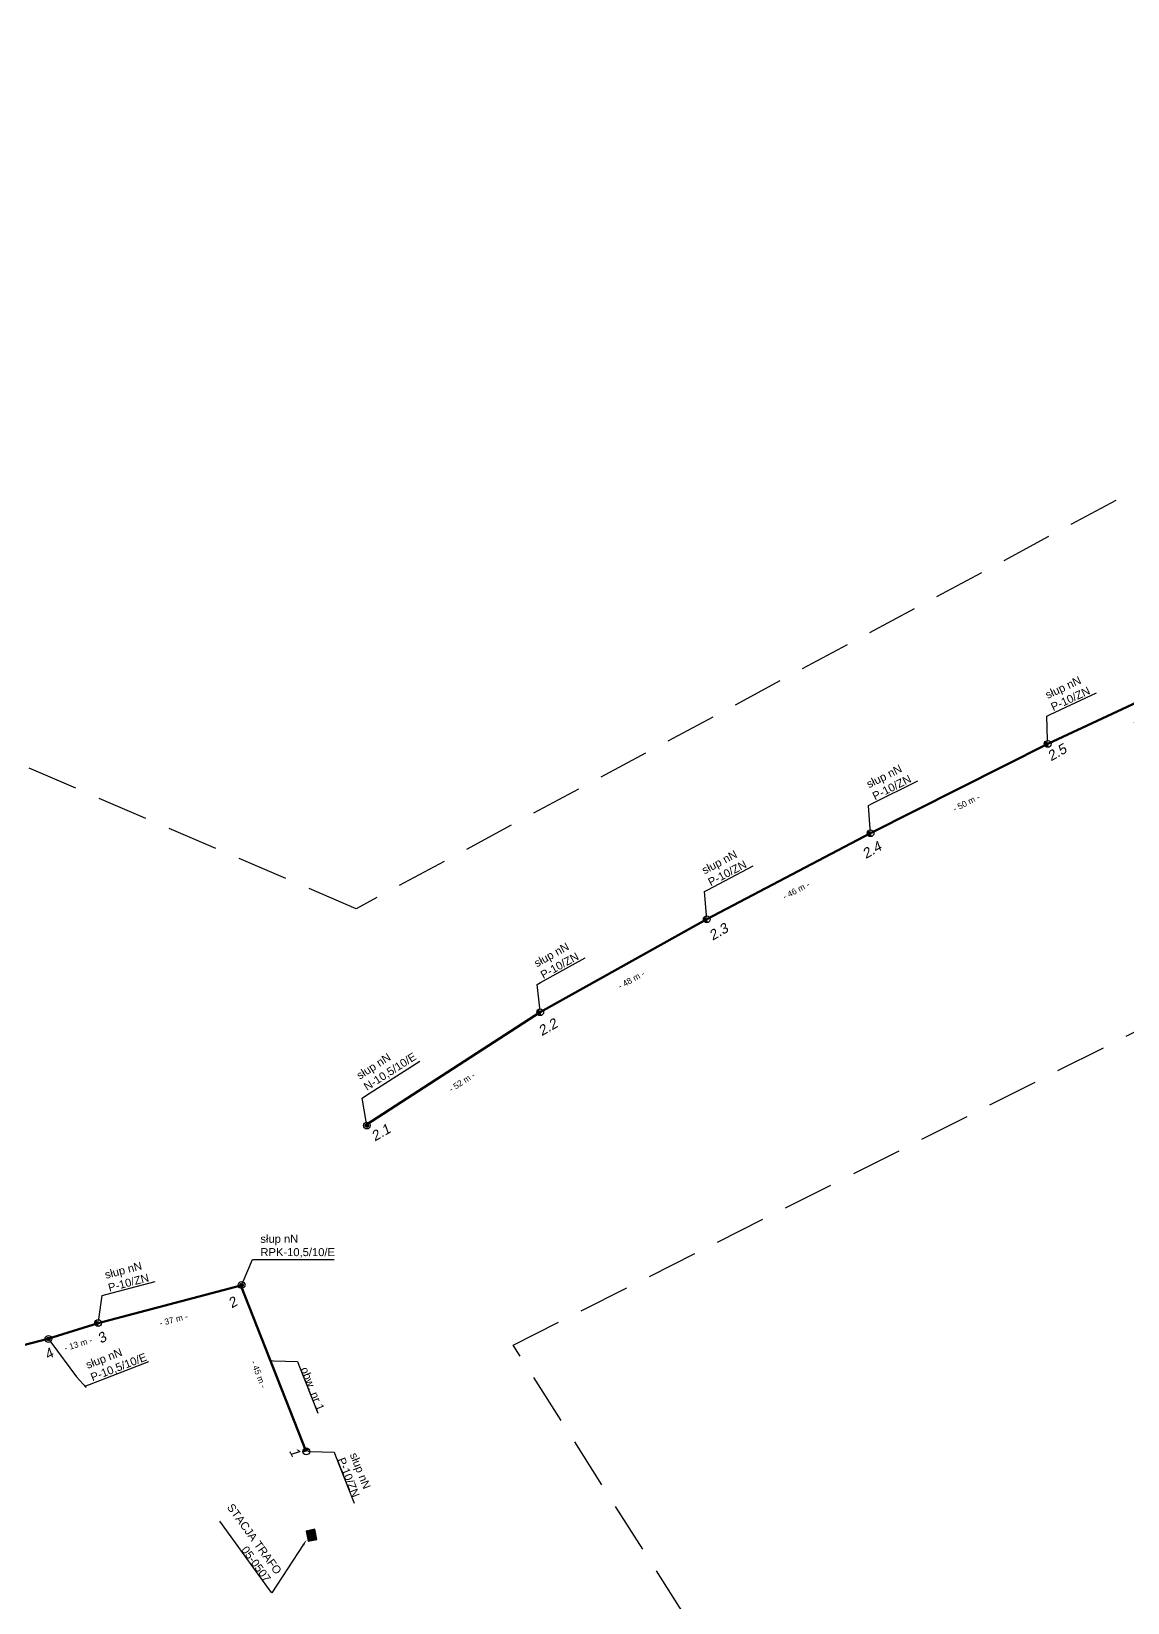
# Model space of a CAD drawing. Header units: millimetres. Extents: x 7530081 to 7533485, y 5764674 to 5768549.
# Drawn here: x 7530442.7 to 7530716.5, y 5768156.2 to 5768548.9 of the extents above; entities that cross this region are included whole.
import ezdxf
from ezdxf import colors
from ezdxf.entities.mleader import LeaderData, LeaderLine
from ezdxf.math import Vec2, Vec3

# ---------------------------------------------------------------- set-up
doc = ezdxf.new("R2010")
doc.units = ezdxf.units.MM
doc.linetypes.add('DASHED', pattern=[19.05, 12.7, -6.35])
for name, color, linetype, lineweight in [('!TELE', 3, 'Continuous', 50), ('!wymiary', 7, 'Continuous', 25), ('_numery', 7, 'Continuous', 40)]:
    doc.layers.add(name, color=color, linetype=linetype, lineweight=lineweight)
for name, color, linetype in [('!trafo', 6, 'DASHED'), ('_arkusze model', 7, 'Continuous'), ('_MM LINIA Sn', 40, 'Continuous'), ('_MM opisy', 7, 'Continuous'), ('_MM slupy', 5, 'Continuous'), ('_mm trafo', 3, 'Continuous')]:
    doc.layers.add(name, color=color, linetype=linetype)
doc.layers.get('_arkusze model').off()
doc.styles.get("Standard").update_dxf_attribs({"font": 'ARIAL.TTF'})
doc.dimstyles.new('opis linie', dxfattribs={"dimtxt": 1.5, "dimasz": 0.18, "dimexe": 0.18, "dimexo": 0.0625, "dimgap": 2.5, "dimtad": 4, "dimdec": 0, "dimzin": 0, "dimdsep": 46, "dimtxsty": 'Standard', "dimcen": 0.09, "dimse1": 1, "dimse2": 1, "dimsd1": 1, "dimsd2": 1, "dimclrt": 256, "dimadec": 0, "dimazin": 0, "dimtfac": 1, "dimtdec": 0, "dimtofl": 0, "dimtmove": 0, "dimatfit": 3, "dimfxl": 1, "dimtfill": 1, "dimtolj": 1, "dimtzin": 0, "dimarcsym": 0})

# ---------------------------------------------------------------- blocks, each defined once
blk = doc.blocks.new('E')
at = {"layer": '_MM slupy'}
h = blk.add_hatch(color=256, dxfattribs=at)
h.dxf.hatch_style = 1
h.paths.add_polyline_path([(0.27, 0.37, 1), (-0.27, -0.37, 1)])
for radius in [0.857, 0.457]:
    blk.add_circle((0, 0), radius, dxfattribs=at)
blk = doc.blocks.new('*D524')
at = {"layer": '!wymiary', "insert": (7530436.24, 5768215.26), "char_height": 1.5, "attachment_point": 5, "rotation": 14.6825, "bg_fill": 3, "box_fill_scale": 1.1, "bg_fill_color": 9, "bg_fill_true_color": 13158600, "bg_fill_transparency": 0}
blk.add_mtext('\\A1;- 24 m -', dxfattribs=at)
blk = doc.blocks.new('*D525')
at = {"layer": '!wymiary', "insert": (7530454.39, 5768220.83), "char_height": 1.5, "attachment_point": 5, "rotation": 17.3773, "bg_fill": 3, "box_fill_scale": 1.1, "bg_fill_color": 9, "bg_fill_true_color": 13158600, "bg_fill_transparency": 0}
blk.add_mtext('\\A1;- 13 m -', dxfattribs=at)
blk = doc.blocks.new('*D526')
at = {"layer": '!wymiary', "insert": (7530478.22, 5768226.92), "char_height": 1.5, "attachment_point": 5, "rotation": 14.7619, "bg_fill": 3, "box_fill_scale": 1.1, "bg_fill_color": 9, "bg_fill_true_color": 13158600, "bg_fill_transparency": 0}
blk.add_mtext('\\A1;- 37 m -', dxfattribs=at)
blk = doc.blocks.new('*D527')
at = {"layer": '!wymiary', "insert": (7530499.46, 5768213.29), "char_height": 1.5, "attachment_point": 5, "rotation": 291.4803, "bg_fill": 3, "box_fill_scale": 1.1, "bg_fill_color": 9, "bg_fill_true_color": 13158600, "bg_fill_transparency": 0}
blk.add_mtext('\\A1;- 45 m -', dxfattribs=at)
blk = doc.blocks.new('*D539')
at = {"layer": '!wymiary', "insert": (7530550.25, 5768286.33), "char_height": 1.5, "attachment_point": 5, "rotation": 32.9226, "bg_fill": 3, "box_fill_scale": 1.1, "bg_fill_color": 9, "bg_fill_true_color": 13158600, "bg_fill_transparency": 0}
blk.add_mtext('\\A1;- 52 m -', dxfattribs=at)
blk = doc.blocks.new('*D540')
at = {"layer": '!wymiary', "insert": (7530592.56, 5768311.88), "char_height": 1.5, "attachment_point": 5, "rotation": 29.167, "bg_fill": 3, "box_fill_scale": 1.1, "bg_fill_color": 9, "bg_fill_true_color": 13158600, "bg_fill_transparency": 0}
blk.add_mtext('\\A1;- 48 m -', dxfattribs=at)
blk = doc.blocks.new('*D541')
at = {"layer": '!wymiary', "insert": (7530633.73, 5768334.2), "char_height": 1.5, "attachment_point": 5, "rotation": 27.7467, "bg_fill": 3, "box_fill_scale": 1.1, "bg_fill_color": 9, "bg_fill_true_color": 13158600, "bg_fill_transparency": 0}
blk.add_mtext('\\A1;- 46 m -', dxfattribs=at)
blk = doc.blocks.new('*D542')
at = {"layer": '!wymiary', "insert": (7530676.26, 5768356.09), "char_height": 1.5, "attachment_point": 5, "rotation": 26.7569, "bg_fill": 3, "box_fill_scale": 1.1, "bg_fill_color": 9, "bg_fill_true_color": 13158600, "bg_fill_transparency": 0}
blk.add_mtext('\\A1;- 50 m -', dxfattribs=at)
blk = doc.blocks.new('*D543')
at = {"layer": '!wymiary', "insert": (7530721.14, 5768377.84), "char_height": 1.5, "attachment_point": 5, "rotation": 24.975, "bg_fill": 3, "box_fill_scale": 1.1, "bg_fill_color": 9, "bg_fill_true_color": 13158600, "bg_fill_transparency": 0}
blk.add_mtext('\\A1;- 50 m -', dxfattribs=at)
blk = doc.blocks.new('ZN')
at = {"layer": '_MM slupy', "transparency": 33554687}
h = blk.add_hatch(color=256, dxfattribs=at)
h.dxf.hatch_style = 1
h.paths.add_polyline_path([(0, -0.86), (0, 0.86, 1)])
at = {"layer": '_MM slupy'}
blk.add_circle((0, 0), 0.857, dxfattribs=at)
blk = doc.blocks.new('trafo')
at = {"layer": '_mm trafo'}
h = blk.add_hatch(color=256, dxfattribs=at)
h.dxf.hatch_style = 1
h.paths.add_polyline_path([(-1.15, 1.02), (-0.52, -1.51), (1.64, -0.96), (1.01, 1.59)])
at = {"layer": '_MM LINIA Sn', "color": 2, "lineweight": 60}
for p, q in [((0.58, 0.02), (-0.43, 0.9)), ((-0.32, -0.23), (0.58, 0.02)), ((0.58, -0.92), (-0.32, -0.23)), ((0.55, -0.72), (0.41, -0.9)), ((0.41, -0.9), (0.58, -0.92)), ((0.58, -0.92), (0.55, -0.72))]:
    blk.add_line(p, q, dxfattribs=at)
at = {"layer": '_mm trafo', "flags": 128}
blk.add_lwpolyline([(-0.52, -1.52), (1.64, -0.96), (0.98, 1.58), (-1.17, 0.99), (-0.52, -1.52)], close=True, dxfattribs=at)

msp = doc.modelspace()

# ---------------------------------------------------------------- linework, layer by layer
at = {"layer": '!TELE'}
for points in [[(7530526.34, 5768275.63), (7530569.8, 5768303.77), (7530611.41, 5768326.99), (7530652.32, 5768348.51), (7530696.58, 5768370.83), (7530742.31, 5768392.13), (7530794.47, 5768407.89), (7530844.06, 5768421.03), (7530892.17, 5768441.27), (7530937.56, 5768460.21), (7530982.89, 5768448.11), (7531029.06, 5768420.57), (7531071.38, 5768395.47), (7531113.88, 5768370.52)], [(7530293.06, 5768205.5), (7530294.47, 5768190.75), (7530324.67, 5768193.28), (7530347.56, 5768195.42), (7530394.98, 5768208.07), (7530423.68, 5768216.11), (7530446.77, 5768222.16), (7530459.36, 5768226.1), (7530495.03, 5768235.5), (7530511.36, 5768194.01)]]:
    msp.add_lwpolyline(points, dxfattribs=at)
at = {"layer": '!trafo', "color": 3}
msp.add_lwpolyline([(7530381.78, 5768390.66), (7530257.65, 5768176.95), (7530420.16, 5768098.91), (7530373.28, 5767866.78), (7530474.21, 5767839.79), (7530703.76, 5767887.9), (7530748.48, 5767928.26), (7530563.06, 5768220.57), (7530958.99, 5768420.18), (7531286.21, 5768218.39), (7531332.02, 5768339.46), (7530931.72, 5768548.88), (7530523.79, 5768329.65), (7530381.78, 5768390.66)], close=True, dxfattribs=at)

# ---------------------------------------------------------------- block references
at = {"layer": '_arkusze model', "rotation": 357.3066721443946}
msp.add_blockref('trafo', (7530512.42, 5768173.07), dxfattribs=at)
at = {"layer": '_MM slupy'}
for p, rotation in [((7530696.58, 5768370.83), 24.9750391948207), ((7530652.32, 5768348.51), 26.75688636820698), ((7530611.41, 5768326.99), 27.74674738057338), ((7530569.8, 5768303.77), 29.16700069849069), ((7530459.36, 5768226.1), 14.76193063246527)]:
    msp.add_blockref('ZN', p, dxfattribs=dict(at, rotation=rotation))

# ---------------------------------------------------------------- next in the draw order: leaders
at = {"layer": '_MM opisy'}
ml = msp.add_multileader_mtext('Standard', dxfattribs=at)
ml.set_content('\\pxql;słup nN\\PP-10/ZN', color=256)
ml.set_leader_properties()
ml.build(insert=Vec2(0, 0))
ml.multileader.update_dxf_attribs({"has_text_frame": 1, "text_left_attachment_type": 5, "text_right_attachment_type": 5, "dogleg_length": 1, "arrow_head_size": 1})
ctx = ml.context
ctx.base_point, ctx.char_height, ctx.arrow_head_size, ctx.landing_gap_size, ctx.plane_origin, ctx.plane_x_axis, ctx.plane_y_axis = Vec3(7530697.24, 5768378.2), 2, 1, 1, Vec3(7530698.74, 5768370.27), Vec3(0.906492, 0.422223), Vec3(-0.422223, 0.906492)
ctx.left_attachment, ctx.right_attachment = 5, 5
notes = []
notes.append((ctx, [(0, (1, 1, 0), (7530696.33, 5768377.78), (0.906492, 0.422223), 1, [(0, [(7530696.58, 5768370.83), (7530696.33, 5768377.78)], 0, [])])]))
ctx.mtext.insert, ctx.mtext.text_direction, ctx.mtext.rotation, ctx.mtext.flow_direction = Vec3(7530695.71, 5768383.85), Vec3(0.906492, 0.422223), 0.435897, 5
ctx.mtext.has_bg_fill, ctx.mtext.bg_color, ctx.mtext.bg_scale_factor, ctx.mtext.bg_transparency, ctx.mtext.use_window_bg_color = 1, -1023410175, 1, 0, 1
ml = msp.add_multileader_mtext('Standard', dxfattribs=at)
ml.set_content('\\pxql;słup nN\\PP-10/ZN', color=256)
ml.set_leader_properties()
ml.build(insert=Vec2(0, 0))
ml.multileader.update_dxf_attribs({"has_text_frame": 1, "text_left_attachment_type": 5, "text_right_attachment_type": 5, "dogleg_length": 1, "arrow_head_size": 1})
ctx = ml.context
ctx.base_point, ctx.char_height, ctx.arrow_head_size, ctx.landing_gap_size, ctx.plane_origin, ctx.plane_x_axis, ctx.plane_y_axis = Vec3(7530652.75, 5768355.9), 2, 1, 1, Vec3(7530654.49, 5768348.02), Vec3(0.892925, 0.450206), Vec3(-0.450206, 0.892925)
ctx.left_attachment, ctx.right_attachment = 5, 5
notes.append((ctx, [(0, (1, 1, 0), (7530651.85, 5768355.45), (0.892925, 0.450206), 1, [(0, [(7530652.32, 5768348.51), (7530651.85, 5768355.45)], 0, [])])]))
ctx.mtext.insert, ctx.mtext.text_direction, ctx.mtext.rotation, ctx.mtext.flow_direction = Vec3(7530651.04, 5768361.5), Vec3(0.892925, 0.450206), 0.466996, 5
ctx.mtext.has_bg_fill, ctx.mtext.bg_color, ctx.mtext.bg_scale_factor, ctx.mtext.bg_transparency, ctx.mtext.use_window_bg_color = 1, -1023410175, 1, 0, 1
ml = msp.add_multileader_mtext('Standard', dxfattribs=at)
ml.set_content('\\pxql;słup nN\\PP-10/ZN', color=256)
ml.set_leader_properties()
ml.build(insert=Vec2(0, 0))
ml.multileader.update_dxf_attribs({"has_text_frame": 1, "text_left_attachment_type": 5, "text_right_attachment_type": 5, "dogleg_length": 1, "arrow_head_size": 1})
ctx = ml.context
ctx.base_point, ctx.char_height, ctx.arrow_head_size, ctx.landing_gap_size, ctx.plane_origin, ctx.plane_x_axis, ctx.plane_y_axis = Vec3(7530611.71, 5768334.39), 2, 1, 1, Vec3(7530613.59, 5768326.54), Vec3(0.885014, 0.465564), Vec3(-0.465564, 0.885014)
ctx.left_attachment, ctx.right_attachment = 5, 5
notes.append((ctx, [(0, (1, 1, 0), (7530610.83, 5768333.93), (0.885014, 0.465564), 1, [(0, [(7530611.41, 5768326.99), (7530610.83, 5768333.93)], 0, [])])]))
ctx.mtext.insert, ctx.mtext.text_direction, ctx.mtext.rotation, ctx.mtext.flow_direction = Vec3(7530609.91, 5768339.96), Vec3(0.885014, 0.465564), 0.484272, 5
ctx.mtext.has_bg_fill, ctx.mtext.bg_color, ctx.mtext.bg_scale_factor, ctx.mtext.bg_transparency, ctx.mtext.use_window_bg_color = 1, -1023410175, 1, 0, 1
ml = msp.add_multileader_mtext('Standard', dxfattribs=at)
ml.set_content('\\pxql;słup nN\\PP-10/ZN', color=256)
ml.set_leader_properties()
ml.build(insert=Vec2(0, 0))
ml.multileader.update_dxf_attribs({"has_text_frame": 1, "text_left_attachment_type": 5, "text_right_attachment_type": 5, "dogleg_length": 1, "arrow_head_size": 1})
ctx = ml.context
ctx.base_point, ctx.char_height, ctx.arrow_head_size, ctx.landing_gap_size, ctx.plane_origin, ctx.plane_x_axis, ctx.plane_y_axis = Vec3(7530569.92, 5768311.17), 2, 1, 1, Vec3(7530571.99, 5768303.37), Vec3(0.873203, 0.487357), Vec3(-0.487357, 0.873203)
ctx.left_attachment, ctx.right_attachment = 5, 5
notes.append((ctx, [(0, (1, 1, 0), (7530569.04, 5768310.68), (0.873203, 0.487357), 1, [(0, [(7530569.8, 5768303.77), (7530569.04, 5768310.68)], 0, [])])]))
ctx.mtext.insert, ctx.mtext.text_direction, ctx.mtext.rotation, ctx.mtext.flow_direction = Vec3(7530567.98, 5768316.7), Vec3(0.873203, 0.487357), 0.50906, 5
ctx.mtext.has_bg_fill, ctx.mtext.bg_color, ctx.mtext.bg_scale_factor, ctx.mtext.bg_transparency, ctx.mtext.use_window_bg_color = 1, -1023410175, 1, 0, 1
ml = msp.add_multileader_mtext('Standard', dxfattribs=at)
ml.set_content('\\pxql;słup nN\\PN-10,5/10/E', color=256)
ml.set_leader_properties()
ml.build(insert=Vec2(0, 0))
ml.multileader.update_dxf_attribs({"has_text_frame": 1, "text_left_attachment_type": 5, "text_right_attachment_type": 5, "dogleg_length": 1, "arrow_head_size": 1})
ctx = ml.context
ctx.base_point, ctx.char_height, ctx.arrow_head_size, ctx.landing_gap_size, ctx.plane_origin, ctx.plane_x_axis, ctx.plane_y_axis = Vec3(7530526.15, 5768282.84), 2, 1, 1, Vec3(7530528.71, 5768275.18), Vec3(0.840908, 0.541178), Vec3(-0.541178, 0.840908)
ctx.left_attachment, ctx.right_attachment = 5, 5
notes.append((ctx, [(0, (1, 1, 0), (7530525.31, 5768282.3), (0.840908, 0.541178), 1, [(0, [(7530526.49, 5768275.45), (7530525.31, 5768282.3)], 0, [])])]))
ctx.mtext.insert, ctx.mtext.text_direction, ctx.mtext.rotation, ctx.mtext.flow_direction = Vec3(7530523.65, 5768288.57), Vec3(0.840908, 0.541178), 0.571838, 5
ctx.mtext.has_bg_fill, ctx.mtext.bg_color, ctx.mtext.bg_scale_factor, ctx.mtext.bg_transparency, ctx.mtext.use_window_bg_color = 1, -1023410175, 1, 0, 1
ml = msp.add_multileader_mtext('Standard', dxfattribs=at)
ml.set_content('\\pxql;słup nN\\PRPK-10,5/10/E', color=256)
ml.set_leader_properties()
ml.build(insert=Vec2(0, 0))
ml.multileader.update_dxf_attribs({"has_text_frame": 1, "text_left_attachment_type": 5, "text_right_attachment_type": 5, "dogleg_length": 1, "arrow_head_size": 1})
ctx = ml.context
ctx.base_point, ctx.char_height, ctx.arrow_head_size, ctx.landing_gap_size, ctx.plane_origin = Vec3(7530498.9, 5768241.98), 2, 1, 1, Vec3(7530496.9, 5768234.16)
ctx.left_attachment, ctx.right_attachment = 5, 5
notes.append((ctx, [(0, (1, 1, 0), (7530497.9, 5768241.98), (1, 0), 1, [(0, [(7530495.19, 5768235.58), (7530497.9, 5768241.98)], 0, [])])]))
ctx.mtext.insert, ctx.mtext.flow_direction = Vec3(7530499.9, 5768248.15), 5
ctx.mtext.has_bg_fill, ctx.mtext.bg_color, ctx.mtext.bg_scale_factor, ctx.mtext.bg_transparency, ctx.mtext.use_window_bg_color = 1, -1023410175, 1, 0, 1
ml = msp.add_multileader_mtext('Standard', dxfattribs=at)
ml.set_content('\\pxql;słup nN\\PP-10/ZN', color=256)
ml.set_leader_properties()
ml.build(insert=Vec2(0, 0))
ml.multileader.update_dxf_attribs({"has_text_frame": 1, "text_left_attachment_type": 5, "text_right_attachment_type": 5, "dogleg_length": 1, "arrow_head_size": 1})
ctx = ml.context
ctx.base_point, ctx.char_height, ctx.arrow_head_size, ctx.landing_gap_size, ctx.plane_origin, ctx.plane_x_axis, ctx.plane_y_axis = Vec3(7530461.32, 5768233.24), 2, 1, 1, Vec3(7530461.38, 5768225.16), Vec3(0.966993, 0.254803), Vec3(-0.254803, 0.966993)
ctx.left_attachment, ctx.right_attachment = 5, 5
notes.append((ctx, [(0, (1, 1, 0), (7530460.35, 5768232.99), (0.966993, 0.254803), 1, [(0, [(7530459.36, 5768226.1), (7530460.35, 5768232.99)], 0, [])])]))
ctx.mtext.insert, ctx.mtext.text_direction, ctx.mtext.rotation, ctx.mtext.flow_direction = Vec3(7530460.81, 5768239.07), Vec3(0.966993, 0.254803), 0.257644, 5
ctx.mtext.has_bg_fill, ctx.mtext.bg_color, ctx.mtext.bg_scale_factor, ctx.mtext.bg_transparency, ctx.mtext.use_window_bg_color = 1, -1023410175, 1, 0, 1
ml = msp.add_multileader_mtext('Standard', dxfattribs=at)
ml.set_content('\\pxql;słup nN\\PP-10,5/10/E', color=256)
ml.set_leader_properties()
ml.build(insert=Vec2(0, 0))
ml.multileader.update_dxf_attribs({"has_text_frame": 1, "text_left_attachment_type": 5, "text_right_attachment_type": 5, "dogleg_length": 1, "arrow_head_size": 1})
ctx = ml.context
ctx.base_point, ctx.char_height, ctx.arrow_head_size, ctx.landing_gap_size, ctx.plane_origin, ctx.plane_x_axis, ctx.plane_y_axis = Vec3(7530457.18, 5768210.75), 2, 1, 1, Vec3(7530449.08, 5768221.41), Vec3(0.933095, 0.35963), Vec3(-0.35963, 0.933095)
ctx.left_attachment, ctx.right_attachment = 5, 5
notes.append((ctx, [(0, (1, 1, 0), (7530456.25, 5768210.39), (0.933095, 0.35963), 1, [(0, [(7530446.96, 5768222.12), (7530454, 5768212.64), (7530456.39, 5768210.02)], 0, [])])]))
ctx.mtext.insert, ctx.mtext.text_direction, ctx.mtext.rotation, ctx.mtext.flow_direction = Vec3(7530456.04, 5768216.49), Vec3(0.933095, 0.35963), 0.367872, 5
ctx.mtext.has_bg_fill, ctx.mtext.bg_color, ctx.mtext.bg_scale_factor, ctx.mtext.bg_transparency, ctx.mtext.use_window_bg_color = 1, -1023410175, 1, 0, 1
for ctx, leaders in notes:
    for number, flags, end, landing, length, lines in leaders:
        leader = LeaderData()
        leader.index, (leader.has_last_leader_line, leader.has_dogleg_vector, leader.attachment_direction) = number, flags
        leader.last_leader_point, leader.dogleg_vector, leader.dogleg_length = Vec3(end), Vec3(landing), length
        for number, points, colour, breaks in lines:
            line = LeaderLine()
            line.index, line.vertices, line.color, line.breaks = number, Vec3.list(points), colors.encode_raw_color(colour), breaks
            leader.lines.append(line)
        ctx.leaders.append(leader)

# ---------------------------------------------------------------- next in the draw order: block references
for p, rotation in [((7530526.49, 5768275.45), 32.76388849729377), ((7530446.96, 5768222.12), 21.07749411613604)]:
    msp.add_blockref('E', p, dxfattribs=dict(rotation=rotation))
msp.add_blockref('E', (7530495.19, 5768235.58))

# ---------------------------------------------------------------- next in the draw order: dimensions: what is measured, and where the dimension line sits
at = {"layer": '!wymiary'}
for p1, p2, picture, middle in [((7530526.34, 5768275.63), (7530569.8, 5768303.77), '*D539', (7530550.25, 5768286.33)), ((7530423.68, 5768216.11), (7530446.77, 5768222.16), '*D524', (7530436.24, 5768215.26))]:
    dim = msp.add_aligned_dim(p1=p1, p2=p2, distance=-0.75, dimstyle='opis linie', override={"dimpost": '- <> m -'}, dxfattribs=at)
    dim.commit()
    dim.dimension.update_dxf_attribs({"geometry": picture, "text_midpoint": middle})

# ---------------------------------------------------------------- next in the draw order: texts
at = {"layer": '_numery', "oblique": 10}
msp.add_text('2.1', height=2.5, rotation=29.8939, dxfattribs=at).set_placement((7530528.48, 5768271.43))

# ---------------------------------------------------------------- next in the draw order: dimensions: what is measured, and where the dimension line sits
at = {"layer": '!wymiary'}
dim = msp.add_aligned_dim(p1=(7530569.8, 5768303.77), p2=(7530611.41, 5768326.99), distance=-0.75, dimstyle='opis linie', override={"dimpost": '- <> m -'}, dxfattribs=at)
dim.commit()
dim.dimension.update_dxf_attribs({"geometry": '*D540', "text_midpoint": (7530592.56, 5768311.88)})
dim = msp.add_linear_dim(base=(7530459.44, 5768225.84), p1=(7530446.77, 5768222.16), p2=(7530459.36, 5768226.1), angle=17.3773, dimstyle='opis linie', override={"dimpost": '- <> m -'}, dxfattribs=at)
dim.commit()
dim.dimension.update_dxf_attribs({"geometry": '*D525', "text_midpoint": (7530453.41, 5768223.95), "dimtype": 161})

# ---------------------------------------------------------------- next in the draw order: texts
at = {"layer": '_numery', "oblique": 10}
for s, p in [('2.2', (7530570.2, 5768297.77)), ('4', (7530446.8, 5768216.86))]:
    msp.add_text(s, height=2.5, rotation=29.8939, dxfattribs=at).set_placement(p)

# ---------------------------------------------------------------- next in the draw order: dimensions: what is measured, and where the dimension line sits
at = {"layer": '!wymiary'}
for p1, p2, picture, middle in [((7530611.41, 5768326.99), (7530652.32, 5768348.51), '*D541', (7530633.73, 5768334.2)), ((7530459.36, 5768226.1), (7530495.03, 5768235.5), '*D526', (7530478.22, 5768226.92))]:
    dim = msp.add_aligned_dim(p1=p1, p2=p2, distance=-0.75, dimstyle='opis linie', override={"dimpost": '- <> m -'}, dxfattribs=at)
    dim.commit()
    dim.dimension.update_dxf_attribs({"geometry": picture, "text_midpoint": middle})

# ---------------------------------------------------------------- next in the draw order: texts
at = {"layer": '_numery', "oblique": 10}
for s, p in [('2.3', (7530612.84, 5768321.61)), ('3', (7530460.06, 5768220.89))]:
    msp.add_text(s, height=2.5, rotation=29.8939, dxfattribs=at).set_placement(p)

# ---------------------------------------------------------------- next in the draw order: dimensions: what is measured, and where the dimension line sits
at = {"layer": '!wymiary'}
for p1, p2, picture, middle in [((7530652.32, 5768348.51), (7530696.58, 5768370.83), '*D542', (7530676.26, 5768356.09)), ((7530495.03, 5768235.5), (7530511.36, 5768194.01), '*D527', (7530499.46, 5768213.29))]:
    dim = msp.add_aligned_dim(p1=p1, p2=p2, distance=-0.75, dimstyle='opis linie', override={"dimpost": '- <> m -'}, dxfattribs=at)
    dim.commit()
    dim.dimension.update_dxf_attribs({"geometry": picture, "text_midpoint": middle})

# ---------------------------------------------------------------- next in the draw order: block references
at = {"layer": '_MM slupy', "rotation": 291.4802691367212}
msp.add_blockref('ZN', (7530511.36, 5768194.01), dxfattribs=at)

# ---------------------------------------------------------------- next in the draw order: texts
at = {"layer": '_numery', "oblique": 10}
for s, p in [('2.4', (7530651.14, 5768342.03)), ('2', (7530492.71, 5768229.7))]:
    msp.add_text(s, height=2.5, rotation=29.8939, dxfattribs=at).set_placement(p)

# ---------------------------------------------------------------- next in the draw order: dimensions: what is measured, and where the dimension line sits
at = {"layer": '!wymiary'}
dim = msp.add_aligned_dim(p1=(7530696.58, 5768370.83), p2=(7530742.31, 5768392.13), distance=-0.75, dimstyle='opis linie', override={"dimpost": '- <> m -'}, dxfattribs=at)
dim.commit()
dim.dimension.update_dxf_attribs({"geometry": '*D543', "text_midpoint": (7530721.14, 5768377.84)})

# ---------------------------------------------------------------- next in the draw order: leaders
at = {"layer": '_MM opisy', "color": 1}
ml = msp.add_multileader_mtext('Standard', dxfattribs=at)
ml.set_content('obw. nr 1', color=1)
ml.set_leader_properties()
ml.build(insert=Vec2(0, 0))
ml.multileader.update_dxf_attribs({"has_text_frame": 1, "text_left_attachment_type": 5, "text_right_attachment_type": 5, "dogleg_length": 1, "arrow_head_size": 1})
ctx = ml.context
ctx.base_point, ctx.char_height, ctx.arrow_head_size, ctx.landing_gap_size, ctx.plane_origin, ctx.plane_x_axis, ctx.plane_y_axis = Vec3(7530509.51, 5768215.56), 2, 1, 1, Vec3(7530501.49, 5768214.54), Vec3(0.366181, -0.930544), Vec3(0.930544, 0.366181)
ctx.left_attachment, ctx.right_attachment = 5, 5
notes = []
notes.append((ctx, [(0, (1, 1, 0), (7530509.14, 5768216.49), (0.366181, -0.930544), 1, [(0, [(7530502.19, 5768216.66), (7530509.14, 5768216.49)], 0, [])])]))
ctx.mtext.insert, ctx.mtext.text_direction, ctx.mtext.rotation, ctx.mtext.flow_direction = Vec3(7530511.77, 5768215.37), Vec3(0.366181, -0.930544), 5.08729, 5
ctx.mtext.has_bg_fill, ctx.mtext.bg_color, ctx.mtext.bg_scale_factor, ctx.mtext.bg_transparency, ctx.mtext.use_window_bg_color = 1, -1023410175, 1, 0, 1
for ctx, leaders in notes:
    for number, flags, end, landing, length, lines in leaders:
        leader = LeaderData()
        leader.index, (leader.has_last_leader_line, leader.has_dogleg_vector, leader.attachment_direction) = number, flags
        leader.last_leader_point, leader.dogleg_vector, leader.dogleg_length = Vec3(end), Vec3(landing), length
        for number, points, colour, breaks in lines:
            line = LeaderLine()
            line.index, line.vertices, line.color, line.breaks = number, Vec3.list(points), colors.encode_raw_color(colour), breaks
            leader.lines.append(line)
        ctx.leaders.append(leader)

# ---------------------------------------------------------------- next in the draw order: texts
at = {"layer": '_numery', "oblique": 10}
msp.add_text('2.5', height=2.5, rotation=29.8939, dxfattribs=at).set_placement((7530697.38, 5768366.42))

# ---------------------------------------------------------------- next in the draw order: leaders
at = {"layer": '_MM opisy'}
ml = msp.add_multileader_mtext('Standard', dxfattribs=at)
ml.set_content('\\pxql;słup nN\\PP-10/ZN', color=256)
ml.set_leader_properties()
ml.build(insert=Vec2(0, 0))
ml.multileader.update_dxf_attribs({"has_text_frame": 1, "text_left_attachment_type": 5, "text_right_attachment_type": 5, "dogleg_length": 1, "arrow_head_size": 1})
ctx = ml.context
ctx.base_point, ctx.char_height, ctx.arrow_head_size, ctx.landing_gap_size, ctx.plane_origin, ctx.plane_x_axis, ctx.plane_y_axis = Vec3(7530518.68, 5768192.9), 2, 1, 1, Vec3(7530510.67, 5768191.89), Vec3(0.366181, -0.930544), Vec3(0.930544, 0.366181)
ctx.left_attachment, ctx.right_attachment = 5, 5
notes = []
notes.append((ctx, [(0, (1, 1, 0), (7530518.31, 5768193.83), (0.366181, -0.930544), 1, [(0, [(7530511.36, 5768194.01), (7530518.31, 5768193.83)], 0, [])])]))
ctx.mtext.insert, ctx.mtext.text_direction, ctx.mtext.rotation, ctx.mtext.flow_direction = Vec3(7530524.07, 5768193.95), Vec3(0.366181, -0.930544), 5.08729, 5
ctx.mtext.has_bg_fill, ctx.mtext.bg_color, ctx.mtext.bg_scale_factor, ctx.mtext.bg_transparency, ctx.mtext.use_window_bg_color = 1, -1023410175, 1, 0, 1
for ctx, leaders in notes:
    for number, flags, end, landing, length, lines in leaders:
        leader = LeaderData()
        leader.index, (leader.has_last_leader_line, leader.has_dogleg_vector, leader.attachment_direction) = number, flags
        leader.last_leader_point, leader.dogleg_vector, leader.dogleg_length = Vec3(end), Vec3(landing), length
        for number, points, colour, breaks in lines:
            line = LeaderLine()
            line.index, line.vertices, line.color, line.breaks = number, Vec3.list(points), colors.encode_raw_color(colour), breaks
            leader.lines.append(line)
        ctx.leaders.append(leader)

# ---------------------------------------------------------------- next in the draw order: texts
at = {"layer": '_numery', "oblique": 10}
msp.add_text('1', height=2.5, rotation=297.5661, dxfattribs=at).set_placement((7530506.99, 5768194.16))

# ---------------------------------------------------------------- next in the draw order: leaders
at = {"layer": '_mm trafo', "color": 3}
ml = msp.add_multileader_mtext('Standard', dxfattribs=at)
ml.set_content('STACJA TRAFO\\P05-0507', color=3)
ml.set_leader_properties()
ml.build(insert=Vec2(0, 0))
ml.multileader.update_dxf_attribs({"has_text_frame": 1, "text_left_attachment_type": 5, "text_right_attachment_type": 5, "dogleg_length": 1, "arrow_head_size": 1.5})
ctx = ml.context
ctx.base_point, ctx.char_height, ctx.arrow_head_size, ctx.plane_origin, ctx.plane_x_axis, ctx.plane_y_axis = Vec3(7530487.65, 5768179.46), 2, 1.5, Vec3(7530488.09, 5768151.55), Vec3(0.586772, -0.809752), Vec3(0.809752, 0.586772)
ctx.left_attachment, ctx.right_attachment, ctx.text_align_type, ctx.attachment_type = 5, 5, 2, 2
notes = []
notes.append((ctx, [(0, (1, 1, 0), (7530502.73, 5768158.64), (-0.586772, 0.809752), 1, [(0, [(7530511.44, 5768171.9)], 0, [])])]))
ctx.mtext.insert, ctx.mtext.text_direction, ctx.mtext.rotation, ctx.mtext.alignment, ctx.mtext.flow_direction = Vec3(7530505.36, 5768164.25), Vec3(0.586772, -0.809752), 5.339456, 3, 5
ctx.mtext.has_bg_fill, ctx.mtext.bg_color, ctx.mtext.bg_scale_factor, ctx.mtext.bg_transparency, ctx.mtext.use_window_bg_color = 1, -1073741824, 1, 0, 1
for ctx, leaders in notes:
    for number, flags, end, landing, length, lines in leaders:
        leader = LeaderData()
        leader.index, (leader.has_last_leader_line, leader.has_dogleg_vector, leader.attachment_direction) = number, flags
        leader.last_leader_point, leader.dogleg_vector, leader.dogleg_length = Vec3(end), Vec3(landing), length
        for number, points, colour, breaks in lines:
            line = LeaderLine()
            line.index, line.vertices, line.color, line.breaks = number, Vec3.list(points), colors.encode_raw_color(colour), breaks
            leader.lines.append(line)
        ctx.leaders.append(leader)

doc.saveas('drawing.dxf')
